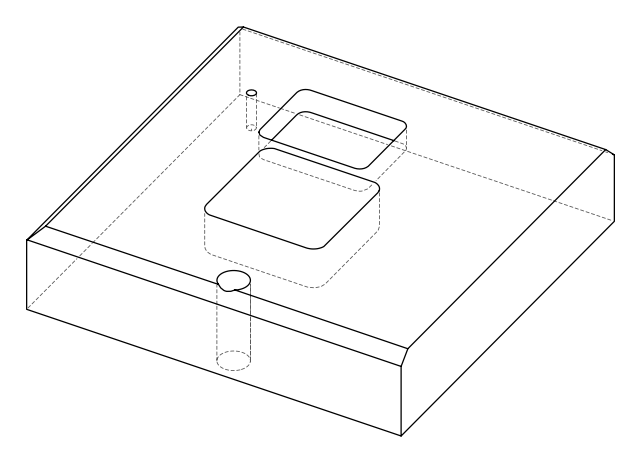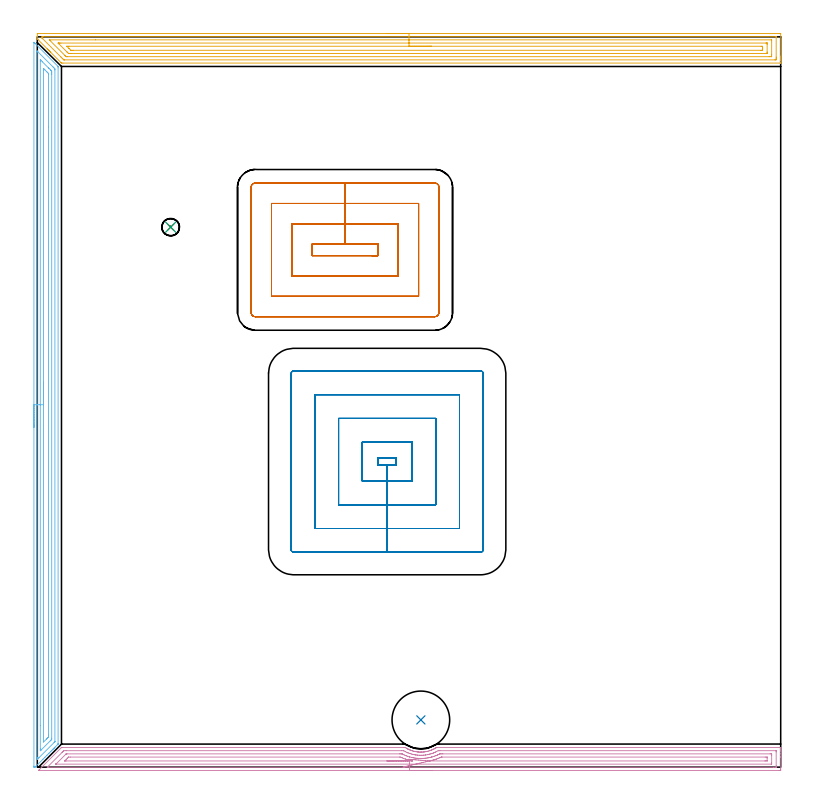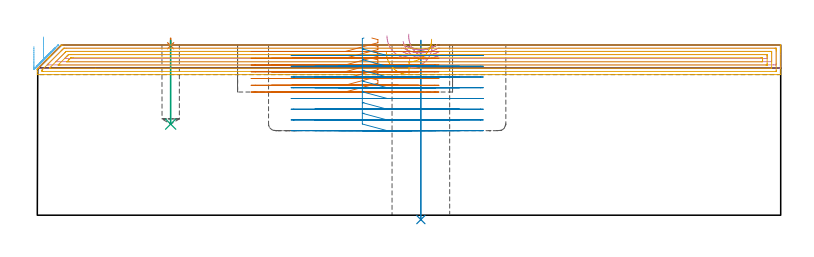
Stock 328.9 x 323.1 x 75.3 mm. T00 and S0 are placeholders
(PLAN: 8 operations, 5 tool changes, 60.8 min)
(1 SPOT_DRILL | STEP1POCKET | NXT0321_9005460120000 | 0.03 min | 1 mm3)
(2 INDEXABLE_INSERT_DRILL_THROUGH_HOLE_FROM_SOLID | STEP1HOLE | NXT0302_022 | 0.32 min | 38429 mm3)
(3 DRILL_BLIND_HOLE_INTO_CENTER | STEP1POCKET | UGT0301_196 | 0.15 min | 1550 mm3)
(4 AREA_MILL | FG_CHAMFER_SURFACE | UGT0205_001 | 10.67 min | 17096 mm3)
(5 AREA_MILL_1 | FG_CHAMFER_SURFACE_1 | UGT0205_001 | 13.24 min | 28226 mm3)
(6 AREA_MILL_2 | FG_CHAMFER_SURFACE_2 | UGT0205_001 | 10.21 min | 17565 mm3)
(7 MILL_RECTANGULAR_POCKET | POCKET_RECTANGULAR_STRAIGHT | NXT0201_011 | Follow Part, ap 3, ae 75% | 10.9 min | 139586 mm3)
(8 MILL_RECTANGULAR_POCKET_1 | POCKET_RECTANGULAR_STRAIGHT_1 | UGT0201_095 | Follow Part, ap 5, ae 75% | 15.26 min | 393782 mm3)
(TOOL NXT0321_9005460120000 | NC Spot Drill, 142deg, 12mm, Carbide, Uncoated | D12 PA142 FL30 Z2)
(TOOL NXT0302_022 | Index. Insert Drill 25.5mm [880-D2550L25-03] | D25.5 PA176 FL77 Z2)
(TOOL UGT0301_196 | Twist Drill 7.7 mm | D7.7 PA118 FL73 Z2)
(TOOL UGT0205_001 | Chamfer Mill 20 x 3 x 45 deg. | D20 FL50 Z2)
(TOOL NXT0201_011 | ENDMILL 12mm [2P460-1200-NA 1630] | D12 FL38 Z6)
(TOOL UGT0201_095 | End mill 20 mm | D20 R3 FL38 Z4)
(OP 1 SPOT_DRILL)
G17 G21 G94 G90
T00 M6
G54
G17 G0 G90 X59. Y238.9 S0 M3
G43 Z85.3 H0
G94 G81 G98 Z74.969 F250. R78.3
G80
M5
M2
(OP 2 INDEXABLE_INSERT_DRILL_THROUGH_HOLE_FROM_SOLID)
G17 G21 G94 G90
T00 M6
G54
G17 G0 G90 X169.7 Y20.9 S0 M3
G43 Z85.3 H1
G94 G81 G98 Z-1.945 F250. R77.3
G80
M5
M2
(OP 3 DRILL_BLIND_HOLE_INTO_CENTER)
G17 G21 G94 G90
T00 M6
G54
G17 G0 G90 X59. Y238.9 S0 M3
G43 Z85.3 H0
G94 G81 G98 Z40.3 F250. R77.3
G80
M5
M2
(OP 4 AREA_MILL)
G17 G21 G94 G90
T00 M6
G54
G17 G0 G90 X174.7 Y-1.5 S1061 M3
G43 Z85.3 H0
Z75.1
G94 G1 X174.662 Z74.228 F250.
X174.548 Z73.363
X174.359 Z72.512
X174.097 Z71.68
X173.763 Z70.874
X173.36 Z70.1
X172.892 Z69.364
X172.36 Z68.672
X171.771 Z68.029
X171.128 Z67.44
X170.436 Z66.908
X169.7 Z66.44
X168.926 Z66.037
X168.12 Z65.703
X167.288 Z65.441
X166.436 Z65.252
X165.572 Z65.138
X164.7 Z65.1
X0.584
X0.529 Y-1.495 Z65.104
X0.519 Y-1.493 Z65.105
X0.529 Y-1.47 Z65.128
X0.827 Y-1.172 Z65.426
X10.573 Y8.573 Z75.172
X10.695 Y8.694 Z75.292
X10.957 Y8.7 Z75.3
X162.018
X162.764 Y8.695 Z75.29
X162.816 Y8.67 Z75.268
X162.912 Y8.61 Z75.208
X163.271 Y8.398 Z74.998
X163.358 Y8.347 Z74.947
X163.547 Y8.244 Z74.843
X163.806 Y8.103 Z74.7
X163.871 Y8.071 Z74.669
X164.036 Y7.989 Z74.588
X164.104 Y7.957 Z74.553
X164.402 Y7.811 Z74.407
X164.478 Y7.773 Z74.372
X164.489 Y7.767 Z74.366
X164.608 Y7.716 Z74.314
X164.7 Y7.677 Z74.273
X164.929 Y7.585 Z74.183
X165.145 Y7.499 Z74.097
X165.213 Y7.475 Z74.072
X165.594 Y7.337 Z73.933
X165.945 Y7.225 Z73.822
X166.039 Y7.195 Z73.792
X166.487 Y7.072 Z73.669
X166.799 Y6.998 Z73.597
X166.935 Y6.967 Z73.564
X167.126 Y6.921 Z73.52
X167.309 Y6.879 Z73.477
X167.38 Y6.867 Z73.465
X167.895 Y6.793 Z73.392
X168.273 Y6.741 Z73.336
X168.366 Y6.73 Z73.328
X168.497 Y6.716 Z73.314
X168.72 Y6.693 Z73.291
X169.167 Y6.667 Z73.263
X169.363 Y6.662 Z73.259
X169.614 Y6.657 Z73.25
X169.791 Y6.66 Z73.251
X169.939 Y6.661 Z73.255
X170.06 Y6.664
X170.507 Y6.683 Z73.279
X170.724 Y6.7 Z73.297
X170.953 Y6.719 Z73.316
X171.259 Y6.755 Z73.352
X171.401 Y6.771 Z73.368
X171.847 Y6.839 Z73.433
X171.851 Z73.434
X172.09 Y6.878 Z73.478
X172.298 Y6.926 Z73.523
X172.74 Y7.024 Z73.624
X173.188 Y7.143 Z73.739
X173.633 Y7.276 Z73.876
X174.082 Y7.433 Z74.03
X174.376 Y7.546 Z74.145
X174.527 Y7.604 Z74.203
X174.725 Y7.688 Z74.287
X174.911 Y7.767 Z74.366
X175.42 Y8.012 Z74.609
X175.53 Y8.071 Z74.668
X175.869 Y8.249 Z74.848
X176.313 Y8.503 Z75.102
X176.374 Y8.54 Z75.14
X176.617 Y8.689 Z75.283
X176.637 Y8.696 Z75.289
X176.767 Y8.7 Z75.3
X328.722
X328.89 Y8.697 Z75.289
X328.893 Y8.63 Z75.222
X328.9 Y8.199 Z74.798
Y7.889 Z74.489
Y7.177 Z73.772
Y5.926 Z72.523
Y4.494 Z71.09
Y-0.871 Z65.727
X328.898 Y-1.494 Z65.103
X328.897 Y-1.496 Z65.102
X328.275 Y-1.5 Z65.1
X164.7
Y-0.086 Z66.514
X4.809
X4.7 Y-0.085 Z66.515
X4.591 Y-0.083 Z66.517
X4.391 Y-0.079 Z66.521
X4.482 Y0.023 Z66.623
X4.588 Y0.136 Z66.736
X4.7 Y0.25 Z66.85
X10.957 Y6.508 Z73.108
X11.294 Y6.84 Z73.44
X11.638 Y7.177 Z73.777
X11.748 Y7.28 Z73.88
X12.745 Y7.286 Z73.886
X161.125 Y7.285 Z73.885
X161.914 Y7.281 Z73.881
X162.018 Y7.279 Z73.879
X162.224 Y7.177 Z73.777
X162.912 Y6.827 Z73.427
X163.586 Y6.503 Z73.103
X163.806 Y6.409 Z73.009
X163.843 Y6.394 Z72.994
X163.872 Y6.382 Z72.982
X164.13 Y6.282 Z72.882
X164.7 Y6.078 Z72.678
X165.005 Y5.978 Z72.578
X165.594 Y5.806 Z72.406
X166.235 Y5.641 Z72.241
X166.379 Y5.607 Z72.207
X166.488 Y5.582 Z72.182
X166.576 Y5.564 Z72.164
X166.937 Y5.494 Z72.094
X167.363 Y5.426 Z72.026
X167.382 Y5.423 Z72.023
X167.628 Y5.388 Z71.988
X168.275 Y5.312 Z71.912
X168.36 Y5.304 Z71.904
X169.169 Y5.257 Z71.857
X169.305 Y5.252 Z71.852
X170.063
X170.196 Y5.255 Z71.855
X170.957 Y5.298 Z71.898
X171.04 Y5.305 Z71.905
X171.828 Y5.388 Z71.988
X171.851 Y5.392 Z71.992
X172.674 Y5.531 Z72.131
X172.745 Y5.545 Z72.145
X173.346 Y5.681 Z72.281
X173.477 Y5.712 Z72.312
X173.639 Y5.756 Z72.356
X174.05 Y5.871 Z72.471
X174.532 Y6.02 Z72.62
X174.727 Y6.087 Z72.687
X175.276 Y6.282 Z72.882
X175.402 Y6.331 Z72.931
X175.426 Y6.341 Z72.941
X176.009 Y6.593 Z73.193
X176.32 Y6.741 Z73.341
X176.612 Y6.884 Z73.484
X177.365 Y7.276 Z73.876
X177.411 Y7.279 Z73.879
X177.606 Y7.282 Z73.882
X177.999 Y7.285 Z73.885
X178.108 Y7.286 Z73.886
X326.596 Y7.285 Z73.885
X326.814 Y7.282 Z73.882
X326.875 Y7.279 Z73.879
X326.892 Y7.276 Z73.876
X326.894 Y7.271 Z73.871
X326.898 Y7.236 Z73.836
X326.899 Y7.177 Z73.777
X326.9 Y6.764 Z73.364
X326.899 Y0.506 Z67.106
X326.892 Y0.023 Z66.623
X326.89 Y-0.073 Z66.527
X326.705 Y-0.081 Z66.519
X326.595 Y-0.084 Z66.516
X326.487 Y-0.085 Z66.515
X325.703 Y-0.086 Z66.514
X164.7
Y1.328 Z67.928
X8.326 Y1.329 Z67.929
X8.276 Y1.33 Z67.93
X8.252 Y1.332 Z67.932
X8.247 Y1.334 Z67.934
X8.248 Y1.341 Z67.941
X8.254 Y1.353 Z67.953
X8.26 Y1.361 Z67.961
X8.276 Y1.377 Z67.977
X12.517 Y5.616 Z72.216
X12.745 Y5.84 Z72.44
X12.776 Y5.865 Z72.465
X12.797 Y5.867 Z72.467
X12.848 Y5.87 Z72.47
X12.95 Y5.871 Z72.471
X13.156
X160.231
X160.643 Y5.87 Z72.47
X161.125 Y5.867 Z72.467
X161.328 Y5.864 Z72.464
X161.387 Y5.849 Z72.449
X161.476 Y5.806 Z72.406
X161.725 Y5.682 Z72.282
X162.018 Y5.543 Z72.143
X162.352 Y5.388 Z71.988
X162.912 Y5.149 Z71.749
X163.309 Y4.992 Z71.592
X163.806 Y4.813 Z71.413
X164.648 Y4.546 Z71.146
X164.7 Y4.53 Z71.13
X164.827 Y4.494 Z71.094
X165.594 Y4.306 Z70.906
X165.84 Y4.248 Z70.848
X166.488 Y4.116 Z70.716
X166.932 Y4.049 Z70.649
X167.382 Y3.99 Z70.59
X167.956 Y3.919 Z70.519
X168.275 Y3.892 Z70.492
X168.917 Y3.853 Z70.453
X169.169 Y3.842 Z70.442
X169.826 Y3.837 Z70.437
X170.063 Y3.838 Z70.438
X170.691 Y3.866 Z70.466
X170.957 Y3.882 Z70.482
X171.521 Y3.93 Z70.53
X171.851 Y3.966 Z70.566
X172.321 Y4.024 Z70.624
X172.745 Y4.092 Z70.692
X173.09 Y4.149 Z70.749
X173.639 Y4.265 Z70.865
X173.825 Y4.307 Z70.907
X174.532 Y4.48 Z71.08
X174.544 Y4.483 Z71.083
X174.585 Y4.494 Z71.094
X175.229 Y4.692 Z71.292
X175.426 Y4.755 Z71.355
X175.892 Y4.922 Z71.522
X176.32 Y5.081 Z71.681
X176.54 Y5.169 Z71.769
X177.07 Y5.388 Z71.988
X177.169 Y5.433 Z72.033
X177.214 Y5.454 Z72.054
X177.905 Y5.794 Z72.394
X177.998 Y5.838 Z72.438
X178.051 Y5.863 Z72.463
X178.108 Y5.864 Z72.464
X178.521 Y5.869 Z72.469
X179.002 Y5.871 Z72.471
X179.412
X324.217
X324.7 Y5.869 Z72.469
X324.86 Y5.866 Z72.466
X324.88 Y5.865 Z72.465
X324.89 Y5.828 Z72.428
X324.895 Y5.722 Z72.322
X324.898 Y5.589 Z72.189
X324.9 Y5.388 Z71.988
Y5.188 Z71.788
Y1.812 Z68.412
Y1.612 Z68.212
X324.895 Y1.411 Z68.011
X324.891 Y1.354 Z67.954
X324.887 Y1.334 Z67.934
X324.879 Y1.333 Z67.933
X324.82 Y1.33 Z67.93
X324.7 Y1.329 Z67.929
X164.7 Y1.328 Z67.928
Y2.743 Z69.343
X12.708
X12.348 Y2.747 Z69.347
X12.168 Y2.75 Z69.35
X12.115 Y2.755 Z69.355
X12.137 Y2.779 Z69.379
X12.401 Y3.05 Z69.65
X12.847 Y3.498 Z70.098
X13.294 Y3.945 Z70.545
X13.639 Y4.289 Z70.889
X13.744 Y4.389 Z70.989
X13.799 Y4.439 Z71.039
X13.891 Y4.45 Z71.05
X14.57 Y4.457 Z71.057
X160.268
X160.693 Y4.45 Z71.05
X161.125 Y4.261 Z70.861
X161.539 Y4.079 Z70.679
X162.018 Y3.883 Z70.483
X162.752 Y3.6 Z70.2
X162.912 Y3.542 Z70.142
X163.001 Y3.512 Z70.112
X163.085 Y3.486 Z70.086
X163.806 Y3.27 Z69.87
X164.27 Y3.136 Z69.736
X164.517 Y3.072 Z69.672
X164.7 Y3.028 Z69.628
X165.448 Y2.851 Z69.451
X165.947 Y2.746 Z69.346
X165.937 Y2.745 Z69.345
X165.823 Y2.743 Z69.343
X165.594
X164.7
X163.828 Z69.381
X162.964 Z69.495
X162.112 Z69.683
X161.28 Z69.946
X160.474 Z70.28
X159.7 Z70.682
X158.964 Z71.151
X158.272 Z71.682
X157.629 Z72.272
X157.04 Z72.915
X156.508 Z73.607
X156.04 Z74.343
X155.637 Z75.116
X155.303 Z75.922
X155.041 Z76.754
X154.852 Z77.606
X154.738 Z78.471
X154.7 Z79.343
G0 X161.855 Y0.039 Z76.893
G1 X162.079 Y0.091 Z76.051
X162.373 Y0.16 Z75.233
X162.736 Y0.244 Z74.444
X163.165 Y0.344 Z73.691
X163.655 Y0.458 Z72.978
X164.205 Y0.586 Z72.313
X164.808 Y0.727 Z71.699
X165.462 Y0.879 Z71.142
X166.16 Y1.041 Z70.645
X166.898 Y1.213 Z70.212
X167.67 Y1.393 Z69.847
X168.47 Y1.579 Z69.553
X169.291 Y1.77 Z69.331
X170.129 Y1.966 Z69.184
X170.976 Y2.163 Z69.112
X171.825 Y2.361 Z69.116
X172.671 Y2.558 Z69.197
X173.507 Y2.752 Z69.352
X173.576 Y2.768 Z69.368
X173.621 Y2.778 Z69.378
X174.311 Y2.927 Z69.527
X174.422 Y2.953 Z69.553
X174.532 Y2.979 Z69.579
X175.027 Y3.105 Z69.705
X175.286 Y3.174 Z69.774
X175.426 Y3.212 Z69.812
X175.726 Y3.3 Z69.9
X175.888 Y3.35 Z69.95
X176.32 Y3.486 Z70.086
X176.405 Y3.515 Z70.115
X176.646 Y3.6 Z70.2
X177.06 Y3.754 Z70.354
X177.214 Y3.813 Z70.413
X177.697 Y4.011 Z70.611
X178.108 Y4.185 Z70.785
X178.686 Y4.444 Z71.044
X178.788 Y4.45 Z71.05
X179.002 Y4.456 Z71.056
X179.039 Y4.457 Z71.057
X322.055
X322.875 Y4.45 Z71.05
X322.89 Y4.448 Z71.048
X322.893 Y4.427 Z71.027
X322.897 Y4.373 Z70.973
X322.899 Y4.264 Z70.864
X322.9 Y4.047 Z70.647
X322.899 Y2.938 Z69.538
X322.897 Y2.828 Z69.428
X322.893 Y2.773 Z69.373
X322.89 Y2.751 Z69.351
X322.869 Y2.749 Z69.349
X322.018 Y2.743 Z69.343
X321.981
X173.858
X173.639 Y2.744 Z69.344
X173.599 Y2.745 Z69.345
X173.507 Y2.752 Z69.352
X172.644 Y2.82 Z69.458
X171.793 Y2.887 Z69.639
X170.961 Y2.952 Z69.894
X170.155 Y3.015 Z70.22
X169.38 Y3.076 Z70.616
X168.642 Y3.134 Z71.077
X167.947 Y3.188 Z71.602
X167.3 Y3.239 Z72.185
X166.707 Y3.285 Z72.823
X166.171 Y3.327 Z73.51
X165.697 Y3.364 Z74.242
X165.288 Y3.397 Z75.012
X164.948 Y3.423 Z75.815
X164.679 Y3.444 Z76.644
X164.483 Y3.46 Z77.494
X164.361 Y3.469 Z78.358
X164.315 Y3.473 Z79.229
X164.345 Y3.47 Z80.101
G0 Z85.3
M5
M2
(OP 5 AREA_MILL_1)
G17 G21 G94 G90
T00 M6
G54
G17 G0 G90 X154.45 Y324.6 S1061 M3
G43 Z85.3 H0
Z72.2
G94 G1 X154.488 Z71.328 F250.
X154.602 Z70.464
X154.791 Z69.612
X155.053 Z68.78
X155.387 Z67.974
X155.79 Z67.2
X156.258 Z66.464
X156.79 Z65.772
X157.379 Z65.129
X158.022 Z64.54
X158.714 Z64.009
X159.45 Z63.54
X160.224 Z63.137
X161.03 Z62.803
X161.862 Z62.541
X162.714 Z62.352
X163.578 Z62.238
X164.45 Z62.2
X328.289
X328.777 Y324.594 Z62.203
X328.89 Y324.592 Z62.206
X328.9 Y324.473 Z62.324
Y314.538 Z72.256
Y313.984 Z72.813
Y313.66 Z73.136
Y313.106 Z73.69
Y312.782 Z74.013
Y311.797 Z75.002
X328.897 Y311.646 Z75.146
X328.89 Y311.502 Z75.288
X328.735 Y311.5 Z75.3
X11.325
X10.705 Z75.285
X10.531 Y311.669 Z75.129
X10.52 Y311.679 Z75.119
X5.905 Y316.294 Z70.503
X5.845 Y316.354 Z70.445
X5.671 Y316.529 Z70.27
X5.612 Y316.587 Z70.21
X5.557 Y316.642 Z70.157
X5.373 Y316.827 Z69.972
X5.319 Y316.879 Z69.918
X5.269 Y316.93 Z69.869
X5.075 Y317.124 Z69.675
X5.027 Y317.172 Z69.625
X4.981 Y317.218 Z69.581
X4.778 Y317.422 Z69.377
X4.406 Y317.794 Z69.005
X0.313 Y321.886 Z64.913
X0.197 Y322.001 Z64.795
X0.016 Y322.186 Z64.612
X0.005 Y322.205 Z64.593
X0.001 Y322.221 Z64.578
X0. Y322.232 Z64.566
Y323.318 Z63.476
X0.001 Y324.519 Z62.278
X0.003 Y324.591 Z62.205
X0.165 Y324.6 Z62.2
X164.45
Y323.186 Z63.614
X326.638
X326.858 Y323.184 Z63.616
X326.884 Y323.182 Z63.618
X326.89 Y323.18 Z63.62
X326.894 Y323.173 Z63.627
X326.898 Y323.142 Z63.658
X326.899 Y323.111 Z63.689
X326.9 Y322.928 Z63.872
Y314.148 Z72.652
X326.897 Y313.66 Z73.14
X326.891 Y313.278 Z73.522
X326.873 Y312.921 Z73.879
X326.503 Y312.916 Z73.884
X326.368 Y312.915 Z73.885
X12.083 Y312.914 Z73.886
X11.894 Y312.916 Z73.884
X11.8 Y312.919 Z73.881
X11.757 Y312.921 Z73.879
X11.68 Y312.981 Z73.819
X11.325 Y313.327 Z73.473
X10.99 Y313.66 Z73.14
X10.433 Y314.217 Z72.583
X2.397 Y322.253 Z64.547
X2.214 Y322.44 Z64.36
X2.037 Y322.625 Z64.175
X2.01 Y322.662 Z64.138
X2.006 Y322.684 Z64.116
X2.003 Y322.733 Z64.067
X2.004 Y322.827 Z63.973
X2.027 Y323.179 Z63.621
X2.397 Y323.184 Z63.616
X2.532 Y323.185 Z63.615
X164.45 Y323.186 Z63.614
Y321.772 Z65.028
X324.717 Y321.771 Z65.029
X324.788
X324.845 Y321.768 Z65.032
X324.88 Y321.765 Z65.035
X324.89 Y321.761 Z65.039
X324.892 Y321.741 Z65.059
X324.898 Y321.562 Z65.238
X324.9 Y321.383 Z65.417
Y315.236 Z71.564
X324.898 Y314.538 Z72.262
X324.895 Y314.363 Z72.437
X324.89 Y314.338 Z72.462
X324.875 Y314.335 Z72.465
X324.824 Y314.332 Z72.468
X324.717 Y314.33 Z72.47
X324.037 Y314.328 Z72.472
X323.825
X13.323 Y314.329 Z72.471
X13.111 Y314.331 Z72.469
X12.899 Y314.335 Z72.465
X12.77 Y314.341 Z72.459
X12.702 Y314.405 Z72.395
X12.564 Y314.538 Z72.262
X12.218 Y314.881 Z71.919
X5.538 Y321.562 Z65.238
X5.399 Y321.704 Z65.096
X5.352 Y321.756 Z65.044
X5.347 Y321.764 Z65.036
X5.352 Y321.765 Z65.035
X5.401 Y321.768 Z65.032
X5.542 Y321.771 Z65.029
X25.778 Y321.772 Z65.028
X164.45
Y320.357 Z66.443
X322.371
X322.767 Y320.356 Z66.444
X322.845 Y320.354 Z66.446
X322.879 Y320.351 Z66.449
X322.89 Y320.347 Z66.453
X322.893 Y320.327 Z66.473
X322.896 Y320.229 Z66.571
X322.9 Y319.837 Z66.963
Y316.325 Z70.475
Y316.294 Z70.506
X322.893 Y315.871 Z70.929
X322.89 Y315.766 Z71.034
X322.885 Y315.749 Z71.051
X322.854 Y315.747 Z71.053
X322.786 Y315.745 Z71.055
X322.599 Y315.743 Z71.057
X14.897
X14.563 Y315.744 Z71.056
X14.004 Y315.748 Z71.052
X13.822 Y315.75 Z71.05
X13.634 Y315.927 Z70.873
X13.257 Y316.294 Z70.506
X13.111 Y316.438 Z70.362
X9.54 Y320.009 Z66.791
X9.34 Y320.213 Z66.587
X9.245 Y320.312 Z66.488
X9.21 Y320.351 Z66.449
X9.23 Y320.352 Z66.448
X9.54 Y320.355 Z66.445
X9.872 Y320.357 Z66.443
X10.433
X164.45
Y318.943 Z67.857
X320.253
X320.89 Y318.928 Z67.872
X320.898 Y318.294 Z68.506
X320.899 Y318.05 Z68.75
X320.896 Y317.418 Z69.382
X320.89 Y317.172 Z69.628
X320.268 Y317.157 Z69.643
X320.253
X15.805
X14.91 Y317.159 Z69.641
X14.897 Y317.16 Z69.64
X14.838 Y317.172 Z69.628
X14.004 Y317.994 Z68.806
X13.948 Y318.05 Z68.75
X13.111 Y318.892 Z67.908
X13.082 Y318.928 Z67.872
X13.102 Y318.937 Z67.863
X13.111 Y318.939 Z67.861
X14.004 Y318.943 Z67.857
X164.45
X165.322 Z67.895
X166.186 Z68.009
X167.038 Z68.198
X167.87 Z68.46
X168.676 Z68.794
X169.45 Z69.197
X170.186 Z69.665
X170.878 Z70.196
X171.521 Z70.786
X172.11 Z71.429
X172.642 Z72.121
X173.11 Z72.857
X173.513 Z73.631
X173.847 Z74.437
X174.109 Z75.269
X174.298 Z76.12
X174.412 Z76.985
X174.45 Z77.857
G0 Z85.3
M5
M2
(OP 6 AREA_MILL_2)
G17 G21 G94 G90
T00 M6
G54
G17 G0 G90 X-1.5 Y150.35 S1061 M3
G43 Z85.3 H0
Z74.6
G94 G1 Y150.388 Z73.728 F250.
Y150.502 Z72.864
Y150.691 Z72.012
Y150.953 Z71.18
Y151.287 Z70.374
Y151.69 Z69.6
Y152.159 Z68.864
Y152.69 Z68.172
Y153.279 Z67.529
Y153.922 Z66.94
Y154.614 Z66.409
Y155.35 Z65.94
Y156.124 Z65.537
Y156.93 Z65.203
Y157.762 Z64.941
Y158.614 Z64.752
Y159.479 Z64.638
Y160.35 Z64.6
Y320.423
X-1.497 Y320.69 Z64.602
X-1.49 Z64.61
X-1.352 Y320.552 Z64.748
X-1.012 Y320.214 Z65.084
X9.155 Y310.045 Z75.255
X9.206 Y309.987 Z75.292
X9.2 Y309.393 Z75.3
Y10.422
X9.197 Y10.205 Z75.285
X9.174 Y10.172 Z75.269
X9.154 Y10.153 Z75.252
X7.828 Y8.826 Z73.924
X7.724 Y8.724 Z73.823
X7.637 Y8.637 Z73.737
X7.534 Y8.532 Z73.63
X7.432 Y8.432 Z73.531
X7.34 Y8.34 Z73.439
X7.239 Y8.237 Z73.335
X7.14 Y8.14 Z73.239
X7.042 Y8.042 Z73.142
X6.944 Y7.942 Z73.04
X6.502 Y7.502 Z72.601
X6.06 Y7.058 Z72.156
X5.852 Y6.852 Z71.952
X5.801 Y6.801 Z71.901
X5.176 Y6.174 Z71.272
X4.942 Y5.942 Z71.042
X4.292 Y5.29 Z70.388
X4.082 Y5.082 Z70.182
X3.408 Y4.406 Z69.504
X3.222 Y4.222 Z69.322
X3.175 Y4.175 Z69.275
X2.524 Y3.523 Z68.621
X2.362 Y3.362 Z68.462
X-0.478 Y0.522 Z65.621
X-0.718 Y0.281 Z65.379
X-0.842 Y0.159 Z65.256
X-1. Y0.01 Z65.099
X-1.012 Y0.008 Z65.087
X-1.24 Y0.001 Z64.859
X-1.493 Y0.002 Z64.607
X-1.494 Y0.037 Z64.605
X-1.497 Y0.159 Z64.603
X-1.5 Y0.405 Z64.6
Y160.35
X-0.086 Z66.014
Y316.525
X-0.084 Y316.701 Z66.016
X-0.081 Y316.787 Z66.019
X-0.079 Y316.815 Z66.021
X-0.058 Y316.796 Z66.042
X0.023 Y316.721 Z66.123
X0.224 Y316.525 Z66.324
X6.944 Y309.805 Z73.044
X7.36 Y309.386 Z73.46
X7.779 Y308.956 Z73.879
X7.785 Y308.537 Z73.885
Y308.493
Y11.358
X7.784 Y11.314 Z73.884
X7.781 Y11.262 Z73.881
X7.778 Y11.24 Z73.878
X7.758 Y11.217 Z73.858
X7.678 Y11.131 Z73.778
X7.556 Y11.006 Z73.656
X7.402 Y10.852 Z73.502
X0.725 Y4.175 Z66.825
X0.29 Y3.752 Z66.39
X-0.079 Y3.42 Z66.021
X-0.085 Y4.132 Z66.015
X-0.086 Y4.175 Z66.014
Y160.35
X1.328 Z67.428
X1.329 Y312.377 Z67.429
X1.332 Y312.956 Z67.432
X1.333 Z67.433
X1.341 Z67.441
X1.64 Y312.66 Z67.74
X2.238 Y312.063 Z68.338
X4.915 Y309.386 Z71.015
X5.176 Y309.125 Z71.276
X5.805 Y308.493 Z71.905
X6.06 Y308.231 Z72.16
X6.364 Y307.91 Z72.464
X6.368 Y307.601 Z72.468
X6.37 Y307.288 Z72.47
X6.371 Y306.709 Z72.471
X6.372 Y306.394 Z72.472
X6.371 Y12.785 Z72.471
X6.369 Y12.496 Z72.469
X6.367 Y12.352 Z72.467
X6.365 Y12.284 Z72.465
X6.3 Y12.207 Z72.4
X6.182 Y12.084 Z72.282
X6.06 Y11.96 Z72.16
X5.739 Y11.638 Z71.839
X1.64 Y7.54 Z67.74
X1.537 Y7.44 Z67.637
X1.345 Y7.256 Z67.445
X1.336 Y7.431 Z67.436
X1.332 Y7.745 Z67.432
X1.329 Y8.058 Z67.429
Y18.414
X1.328 Y160.35 Z67.428
X2.743 Z68.843
Y308.493
X2.746 Y309.015 Z68.846
X2.749 Y309.07 Z68.849
X2.751 Y309.088 Z68.851
X2.789 Y309.053 Z68.889
X2.977 Y308.87 Z69.077
X3.358 Y308.493 Z69.458
X4.292 Y307.559 Z70.392
X4.714 Y307.133 Z70.814
X4.925 Y306.916 Z71.025
X4.949 Y306.89 Z71.049
X4.952 Y306.862 Z71.052
X4.955 Y306.804 Z71.055
X4.956 Y306.709 Z71.056
X4.957 Y283.291 Z71.057
Y14.213
X4.956 Y13.992 Z71.056
X4.951 Y13.326 Z71.051
X4.743 Y13.099 Z70.843
X4.519 Y12.87 Z70.619
X4.292 Y12.641 Z70.392
X4.076 Y12.425 Z70.176
X2.744 Y11.093 Z68.844
X2.743 Y160.35 Z68.843
Y161.222 Z68.881
Y162.087 Z68.995
Y162.938 Z69.183
Y163.77 Z69.446
Y164.576 Z69.78
Y165.35 Z70.182
Y166.086 Z70.651
Y166.778 Z71.182
Y167.421 Z71.772
Y168.011 Z72.415
Y168.542 Z73.107
Y169.01 Z73.843
Y169.413 Z74.616
Y169.747 Z75.422
Y170.009 Z76.254
Y170.198 Z77.106
Y170.312 Z77.971
Y170.35 Z78.843
G0 Z85.3
M5
M2
(OP 7 MILL_RECTANGULAR_POCKET)
G17 G21 G94 G90
T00 M6
G54
G17 G0 G90 X148.014 Y226.3 S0 M3
G43 Z85.394 H1
Z78.394
G94 G1 X150.7 Z77.675 F250.
Y231.4 Z76.308
X136.15 Z72.409
X121.6 F500.
Y226.3
X150.7
Y231.4
X136.15
Y240.4
X112.6
Y217.3
X159.7
Y240.4
X136.15
Y249.4
X103.6
Y208.3
X168.7
Y249.4
X136.15
Y258.4
X96.4
G3 X94.6 Y256.6 R1.8
G1 Y201.1
G3 X96.4 Y199.3 R1.8
G1 X175.9
G3 X177.7 Y201.1 R1.8
G1 Y256.6
G3 X175.9 Y258.4 R1.8
G1 X136.15
X135.15
G0 X148.014 Y226.3 Z75.409
G1 X150.7 Z74.69 F250.
Y231.4 Z73.323
X136.15 Z69.424
X121.6 F500.
Y226.3
X150.7
Y231.4
X136.15
Y240.4
X112.6
Y217.3
X159.7
Y240.4
X136.15
Y249.4
X103.6
Y208.3
X168.7
Y249.4
X136.15
Y258.4
X96.4
G3 X94.6 Y256.6 R1.8
G1 Y201.1
G3 X96.4 Y199.3 R1.8
G1 X175.9
G3 X177.7 Y201.1 R1.8
G1 Y256.6
G3 X175.9 Y258.4 R1.8
G1 X136.15
X135.15
G0 X148.014 Y226.3 Z72.424
G1 X150.7 Z71.705 F250.
Y231.4 Z70.338
X136.15 Z66.44
X121.6 F500.
Y226.3
X150.7
Y231.4
X136.15
Y240.4
X112.6
Y217.3
X159.7
Y240.4
X136.15
Y249.4
X103.6
Y208.3
X168.7
Y249.4
X136.15
Y258.4
X96.4
G3 X94.6 Y256.6 R1.8
G1 Y201.1
G3 X96.4 Y199.3 R1.8
G1 X175.9
G3 X177.7 Y201.1 R1.8
G1 Y256.6
G3 X175.9 Y258.4 R1.8
G1 X136.15
X135.15
G0 X148.014 Y226.3 Z69.44
G1 X150.7 Z68.72 F250.
Y231.4 Z67.353
X136.15 Z63.455
X121.6 F500.
Y226.3
X150.7
Y231.4
X136.15
Y240.4
X112.6
Y217.3
X159.7
Y240.4
X136.15
Y249.4
X103.6
Y208.3
X168.7
Y249.4
X136.15
Y258.4
X96.4
G3 X94.6 Y256.6 R1.8
G1 Y201.1
G3 X96.4 Y199.3 R1.8
G1 X175.9
G3 X177.7 Y201.1 R1.8
G1 Y256.6
G3 X175.9 Y258.4 R1.8
G1 X136.15
X135.15
G0 X148.014 Y226.3 Z66.455
G1 X150.7 Z65.735 F250.
Y231.4 Z64.368
X136.15 Z60.47
X121.6 F500.
Y226.3
X150.7
Y231.4
X136.15
Y240.4
X112.6
Y217.3
X159.7
Y240.4
X136.15
Y249.4
X103.6
Y208.3
X168.7
Y249.4
X136.15
Y258.4
X96.4
G3 X94.6 Y256.6 R1.8
G1 Y201.1
G3 X96.4 Y199.3 R1.8
G1 X175.9
G3 X177.7 Y201.1 R1.8
G1 Y256.6
G3 X175.9 Y258.4 R1.8
G1 X136.15
X135.15
G0 X148.014 Y226.3 Z63.47
G1 X150.7 Z62.75 F250.
Y231.4 Z61.384
X136.15 Z57.485
X121.6 F500.
Y226.3
X150.7
Y231.4
X136.15
Y240.4
X112.6
Y217.3
X159.7
Y240.4
X136.15
Y249.4
X103.6
Y208.3
X168.7
Y249.4
X136.15
Y258.4
X96.4
G3 X94.6 Y256.6 R1.8
G1 Y201.1
G3 X96.4 Y199.3 R1.8
G1 X175.9
G3 X177.7 Y201.1 R1.8
G1 Y256.6
G3 X175.9 Y258.4 R1.8
G1 X136.15
X135.15
G0 X148.014 Y226.3 Z60.485
G1 X150.7 Z59.765 F250.
Y231.4 Z58.399
X136.15 Z54.5
X121.6 F500.
Y226.3
X150.7
Y231.4
X136.15
Y240.4
X112.6
Y217.3
X159.7
Y240.4
X136.15
Y249.4
X103.6
Y208.3
X168.7
Y249.4
X136.15
Y258.4
X96.4
G3 X94.6 Y256.6 R1.8
G1 Y201.1
G3 X96.4 Y199.3 R1.8
G1 X175.9
G3 X177.7 Y201.1 R1.8
G1 Y256.6
G3 X175.9 Y258.4 R1.8
G1 X136.15
X135.15
G0 Z85.394
M5
M2
(OP 8 MILL_RECTANGULAR_POCKET_1)
G17 G21 G94 G90
T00 M6
G54
G17 G0 G90 X144.521 Y143.8 S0 M3
G43 Z85.394 H0
Z78.394
G94 G1 X143.8 Z78.201 F250.
Y126.6 Z73.592
X154.8 Z70.645
Y133.6
X158.8 F500.
Y136.8
X150.8
Y133.6
X154.8
Y126.6
X165.8
Y143.8
X143.8
Y126.6
X154.8
Y116.1
X176.3
Y154.3
X133.3
Y116.1
X154.8
Y105.6
X186.8
Y164.8
X122.8
Y105.6
X154.8
Y95.1
X196.1
G3 X197.3 Y96.3 R1.2
G1 Y174.1
G3 X196.1 Y175.3 R1.2
G1 X113.5
G3 X112.3 Y174.1 R1.2
G1 Y96.3
G3 X113.5 Y95.1 R1.2
G1 X154.8
X155.8
G0 X144.521 Y143.8 Z73.645
G1 X143.8 Z73.452 F250.
Y126.6 Z68.843
X154.8 Z65.896
Y133.6
X158.8 F500.
Y136.8
X150.8
Y133.6
X154.8
Y126.6
X165.8
Y143.8
X143.8
Y126.6
X154.8
Y116.1
X176.3
Y154.3
X133.3
Y116.1
X154.8
Y105.6
X186.8
Y164.8
X122.8
Y105.6
X154.8
Y95.1
X196.1
G3 X197.3 Y96.3 R1.2
G1 Y174.1
G3 X196.1 Y175.3 R1.2
G1 X113.5
G3 X112.3 Y174.1 R1.2
G1 Y96.3
G3 X113.5 Y95.1 R1.2
G1 X154.8
X155.8
G0 X144.521 Y143.8 Z68.896
G1 X143.8 Z68.703 F250.
Y126.6 Z64.094
X154.8 Z61.146
Y133.6
X158.8 F500.
Y136.8
X150.8
Y133.6
X154.8
Y126.6
X165.8
Y143.8
X143.8
Y126.6
X154.8
Y116.1
X176.3
Y154.3
X133.3
Y116.1
X154.8
Y105.6
X186.8
Y164.8
X122.8
Y105.6
X154.8
Y95.1
X196.1
G3 X197.3 Y96.3 R1.2
G1 Y174.1
G3 X196.1 Y175.3 R1.2
G1 X113.5
G3 X112.3 Y174.1 R1.2
G1 Y96.3
G3 X113.5 Y95.1 R1.2
G1 X154.8
X155.8
G0 X144.521 Y143.8 Z64.146
G1 X143.8 Z63.953 F250.
Y126.6 Z59.345
X154.8 Z56.397
Y133.6
X158.8 F500.
Y136.8
X150.8
Y133.6
X154.8
Y126.6
X165.8
Y143.8
X143.8
Y126.6
X154.8
Y116.1
X176.3
Y154.3
X133.3
Y116.1
X154.8
Y105.6
X186.8
Y164.8
X122.8
Y105.6
X154.8
Y95.1
X196.1
G3 X197.3 Y96.3 R1.2
G1 Y174.1
G3 X196.1 Y175.3 R1.2
G1 X113.5
G3 X112.3 Y174.1 R1.2
G1 Y96.3
G3 X113.5 Y95.1 R1.2
G1 X154.8
X155.8
G0 X144.521 Y143.8 Z59.397
G1 X143.8 Z59.204 F250.
Y126.6 Z54.595
X154.8 Z51.648
Y133.6
X158.8 F500.
Y136.8
X150.8
Y133.6
X154.8
Y126.6
X165.8
Y143.8
X143.8
Y126.6
X154.8
Y116.1
X176.3
Y154.3
X133.3
Y116.1
X154.8
Y105.6
X186.8
Y164.8
X122.8
Y105.6
X154.8
Y95.1
X196.1
G3 X197.3 Y96.3 R1.2
G1 Y174.1
G3 X196.1 Y175.3 R1.2
G1 X113.5
G3 X112.3 Y174.1 R1.2
G1 Y96.3
G3 X113.5 Y95.1 R1.2
G1 X154.8
X155.8
G0 X144.521 Y143.8 Z54.648
G1 X143.8 Z54.455 F250.
Y126.6 Z49.846
X154.8 Z46.899
Y133.6
X158.8 F500.
Y136.8
X150.8
Y133.6
X154.8
Y126.6
X165.8
Y143.8
X143.8
Y126.6
X154.8
Y116.1
X176.3
Y154.3
X133.3
Y116.1
X154.8
Y105.6
X186.8
Y164.8
X122.8
Y105.6
X154.8
Y95.1
X196.1
G3 X197.3 Y96.3 R1.2
G1 Y174.1
G3 X196.1 Y175.3 R1.2
G1 X113.5
G3 X112.3 Y174.1 R1.2
G1 Y96.3
G3 X113.5 Y95.1 R1.2
G1 X154.8
X155.8
G0 X144.521 Y143.8 Z49.899
G1 X143.8 Z49.705 F250.
Y126.6 Z45.097
X154.8 Z42.149
Y133.6
X158.8 F500.
Y136.8
X150.8
Y133.6
X154.8
Y126.6
X165.8
Y143.8
X143.8
Y126.6
X154.8
Y116.1
X176.3
Y154.3
X133.3
Y116.1
X154.8
Y105.6
X186.8
Y164.8
X122.8
Y105.6
X154.8
Y95.1
X196.1
G3 X197.3 Y96.3 R1.2
G1 Y174.1
G3 X196.1 Y175.3 R1.2
G1 X113.5
G3 X112.3 Y174.1 R1.2
G1 Y96.3
G3 X113.5 Y95.1 R1.2
G1 X154.8
X155.8
G0 X144.521 Y143.8 Z45.149
G1 X143.8 Z44.956 F250.
Y126.6 Z40.347
X154.8 Z37.4
Y133.6
X158.8 F500.
Y136.8
X150.8
Y133.6
X154.8
Y126.6
X165.8
Y143.8
X143.8
Y126.6
X154.8
Y116.1
X176.3
Y154.3
X133.3
Y116.1
X154.8
Y105.6
X186.8
Y164.8
X122.8
Y105.6
X154.8
Y95.1
X196.1
G3 X197.3 Y96.3 R1.2
G1 Y174.1
G3 X196.1 Y175.3 R1.2
G1 X113.5
G3 X112.3 Y174.1 R1.2
G1 Y96.3
G3 X113.5 Y95.1 R1.2
G1 X154.8
X155.8
G0 Z85.394
M5
M2
